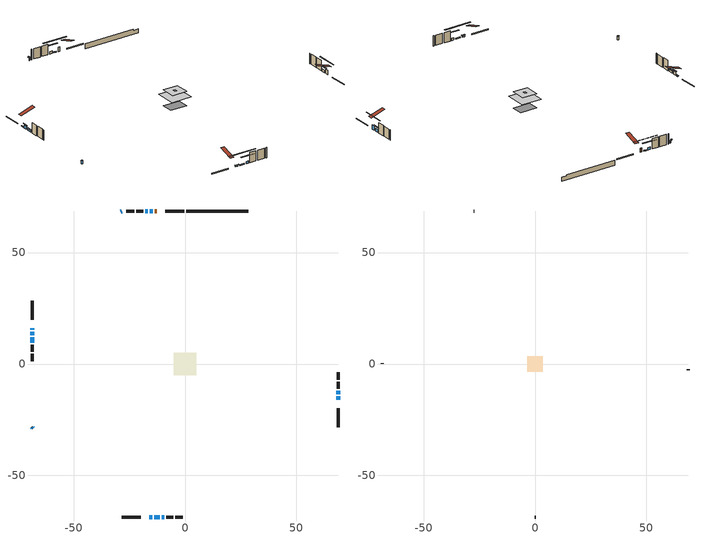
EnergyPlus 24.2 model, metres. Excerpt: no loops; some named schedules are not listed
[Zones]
conditioned space
 floor outside (Floor1 construction): -0.56,-0.56 -0.56,0.56 0.56,0.56 0.56,-0.56 z0.61
 floor adiabatic (AdiabaticFloorConstruction): -5.08,-5.08 -5.08,5.08 5.08,5.08 5.08,-5.08 z3.05
 floor foundation (Slab1 construction): -4.23,-2.72 -4.23,2.72 4.23,2.72 4.23,-2.72 z-1.77
 wall outside (RimJoist1 construction): -0.29,68.66 -8.97,68.66 / -28.44,-68.66 -19.76,-68.66 / -68.66,28.44 -68.66,19.76 / 68.66,-28.44 68.66,-19.76 z0.61:0.91
 wall outside (AdiabaticWallConstruction 1): -12.68,68.66 -13.54,68.66 z0.61:2.64
 wall outside (AdiabaticWallConstruction): -68.66,16.05 -68.66,15.46 z0.61:0.79; -16.05,-68.66 -14.78,-68.66 z0.61:1.27; -14.47,68.66 -15.74,68.66 / -13.85,-68.66 -11.31,-68.66 z0.61:1.09; 68.66,-16.05 68.66,-14.53 z0.61:2.64; -28.44,68.66 -28.8,68.3 / -68.66,-28.44 -68.3,-28.8 z0.61:2.14; -68.66,14.54 -68.66,13.01 z0.61:2.13; -16.67,68.66 -17.89,68.66 / 68.66,-13.6 68.66,-12.07 z0.61:1.83; -10.38,-68.66 -9.36,-68.66 / -68.66,12.09 -68.66,9.65 z0.61:1.63
 wall outside (Wall1 construction): -18.81,68.66 -21.95,68.66 / -8.43,-68.66 -5.3,-68.66 / -68.66,8.72 -68.66,5.59 / 68.66,-11.14 68.66,-8.01 z0.61:5.49
 wall outside (Wall2 construction): -22.87,68.66 -26.26,68.66 / -4.37,-68.66 -0.99,-68.66 / -68.66,4.66 -68.66,1.27 / 68.66,-7.08 68.66,-3.7 z0.61:5.49
 wall foundation (FoundationWall1 construction): 0.64,68.66,-1.77 0.64,68.66,0.61 25.66,68.66,0.61 25.66,68.66,-0.05 28.44,68.66,-0.05 28.44,68.66,-1.77
 window (WindowConstruction 9): -68.66,16.05 -68.66,15.47 z0.61:0.79
 window (WindowConstruction 8): -16.05,-68.66 -14.78,-68.66 z0.61:1.27
 window (WindowConstruction 10): -14.47,68.66 -15.74,68.66 z0.61:1.09
 window (WindowConstruction 11): -13.85,-68.66 -11.31,-68.66 z0.61:1.09
 window (WindowConstruction): 68.66,-16.05 68.66,-14.53 z0.61:2.64
 window (WindowConstruction 1): -28.44,68.66 -28.8,68.3 z0.61:2.13
 window (WindowConstruction 2): -68.66,14.54 -68.66,13.01 z0.61:2.13
 window (WindowConstruction 3): -68.66,-28.44 -68.3,-28.8 z0.61:2.13
 window (WindowConstruction 4): -16.67,68.66 -17.89,68.66 z0.61:1.83
 window (WindowConstruction 5): -10.38,-68.66 -9.36,-68.66 z0.61:1.62
 window (WindowConstruction 6): 68.66,-13.6 68.66,-12.07 z0.61:1.83
 window (WindowConstruction 7): -68.66,12.09 -68.66,9.65 z0.61:1.62
 door (Door): -12.68,68.66 -13.54,68.66 z0.61:2.64
 ceiling adiabatic (AdiabaticFloorConstruction): 5.08,-5.08 5.08,5.08 -5.08,5.08 -5.08,-5.08 z3.05
attic - vented
 floor to conditioned space (Floor2 construction Reversed): -0.56,-0.56 -0.56,0.56 0.56,0.56 0.56,-0.56 z5.49
 floor to conditioned space (Floor3 construction Reversed): -3.57,-3.57 -3.57,3.57 3.57,3.57 3.57,-3.57 z5.49
 wall outside (Wall3 construction): -27.19,68.66 -27.51,68.66 / -0.06,-68.66 0.26,-68.66 / -68.66,0.34 -68.66,0.02 / 68.66,-2.77 68.66,-2.45 z0.61:5.49
 roof outside (Roof1 construction): -11.75,68.66,5.49 -11.75,61.62,7.83 -9.89,61.62,7.83 -9.89,68.66,5.49; -16.98,-68.66,5.49 -16.98,-61.62,7.83 -18.83,-61.62,7.83 -18.83,-68.66,5.49; -68.66,16.98,5.49 -61.62,16.98,7.83 -61.62,18.83,7.83 -68.66,18.83,5.49; 68.66,-16.98,5.49 61.62,-16.98,7.83 61.62,-18.83,7.83 68.66,-18.83,5.49
shading: -68.66,15.17 -68.66,16.35 -69.12,16.35 -69.12,15.17 z1.09; -14.48,-68.66 -16.35,-68.66 -16.35,-69.12 -14.48,-69.12 z1.57; -21.23,68.66 -8.98,68.66 -8.98,69.12 -21.23,69.12 z6.58; -5.82,-68.66 -19.34,-68.66 -19.34,-69.12 -5.82,-69.12 z6.58; 68.66,-10.26 68.66,-20.32 68.96,-20.32 68.96,-10.26 z6.91; -28.91,68.19 -28.33,68.77 -28.77,69.2 -29.34,68.63 z2.28; -68.66,12.4 -68.66,15.15 -68.96,15.15 -68.96,12.4 z2.74; -68.19,-28.91 -68.77,-28.33 -69.2,-28.77 -68.63,-29.34 z2.28; -20.78,68.66 -13.77,68.66 -13.77,69.12 -20.78,69.12 z4.73; -6.47,-68.66 -13.28,-68.66 -13.28,-69.12 -6.47,-69.12 z4.52; 68.66,-10.85 68.66,-14.82 68.96,-14.82 68.96,-10.85 z3.05; -68.66,9.35 -68.66,12.38 -69.12,12.38 -69.12,9.35 z1.92
[Building]
Building 1: Terrain=Suburbs
[Site:Location]
Edmonton Intl AP_AB: Latitude {deg}=53.31; Longitude {deg}=-113.58; Time Zone {hr}=-7; Elevation {m}=723; Keep Site Location Information=Yes
[Site:GroundTemperature:Shallow]
-1.56185, -3.61833, -3.78302, -2.80711, 1.11059, 5.01004, 8.39065, 10.5322, 10.7141, 8.97234, 5.67794, 1.89811
[Site:WaterMainsTemperature]
Calculation Method=Schedule; Temperature Schedule=mains temperature schedule
[Material] Roughness=Rough; Thermal Absorptance=0.9
Name | Thickness {m} | Conductivity {W/m-K} | Density {kg/m3} | Specific Heat {J/kg-K} | Solar Absorptance | Visible Absorptance
asphalt or fiberglass shingles | 0.00635 | 0.162714 | 1121.4 | 1465.45 | 0.4 | 0.4
ceiling loosefill ins | 0.169333 | 0.0480833 | 16.02 | 1046.75 | 0.7 | 0.7
ceiling stud and cavity | 0.1397 | 0.151406 | 65.682 | 1177.47 | 0.7 | 0.7
ceiling stud and cavity 1 | 0.1397 | 0.125732 | 65.682 | 1177.47 | 0.7 | 0.7
concrete 4.0 in. | 0.1016 | 1.803125 | 2242.8 | 837.4 | 0.7 | 0.7
concrete 8.0 in. | 0.2032 | 1.803125 | 2242.8 | 837.4 | 0.7 | 0.7
door material | 0.04445 | 0.053851 | 512.64 | 1214.23 | 0.7 | 0.7
exterior vertical ins | 0.0483764 | 0.029427 | 32.04 | 1214.23 | 0.7 | 0.7
floor covering | 0.0127 | 0.0433444 | 54.468 | 1339.84 | 0.6 | 0.6
floor rigid ins | 0.103632 | 0.029427 | 32.04 | 1214.23 | 0.7 | 0.7
floor rigid ins 1; wall rigid ins 1 | 0.512978 | 0.029427 | 32.04 | 1214.23 | 0.7 | 0.7
floor stud and cavity | 0.1397 | 0.262536 | 92.3553 | 1139.71 | 0.7 | 0.7
floor stud and cavity 1 | 0.1397 | 1.75129 | 37.0049 | 1207.88 | 0.7 | 0.7
furniture material conditioned space 1 | 0.1524 | 0.115458 | 640.8 | 1214.23 | 0.6 | 0.6
gypsum board | 0.0127 | 0.160291 | 801 | 837.4 | 0.6 | 0.6
gypsum board 1 | 0.0127 | 0.160291 | 801 | 837.4 | 0.7 | 0.7
osb sheathing 0.5 in. | 0.0127 | 0.115458 | 512.64 | 1214.23 | 0.7 | 0.7
osb sheathing 0.75 in. | 0.01905 | 0.115458 | 512.64 | 1214.23 | 0.7 | 0.7
osb sheathing 2.0 in. | 0.0508 | 0.115458 | 512.64 | 1214.23 | 0.7 | 0.7
rim joist stud and cavity | 0.0508 | 0.029095 | 125.044 | 1163.47 | 0.6 | 0.6
wall rigid ins | 0.051816 | 0.029427 | 32.04 | 1214.23 | 0.7 | 0.7
wall stud and cavity | 0.1397 | 0.238976 | 139.0536 | 1170.24 | 0.7 | 0.7
wall stud and cavity 1 | 0.1397 | 0.236836 | 139.0536 | 1170.24 | 0.7 | 0.7
wall stud and cavity 2 | 0.0889 | 6.1454 | 50.32683 | 1063.81 | 0.6 | 0.6
wall stud and cavity 3 | 0.0889 | 0.380278 | 52.3479 | 1209.89 | 0.7 | 0.7
wall stud and cavity 4 | 0.0889 | 0.391764 | 83.0341 | 1211.67 | 0.7 | 0.7
wood siding | 0.0254 | 0.102417 | 544.68 | 1172.36 | 0.4 | 0.4
wood siding 1 | 0.00254 | 0.102417 | 544.68 | 1172.36 | 0.4 | 0.4
wood siding 2; wood siding 3; wood siding 4 | 0.0254 | 0.102417 | 544.68 | 1172.36 | 0.7 | 0.7
[WindowMaterial:SimpleGlazingSystem]
Name | U-Factor {W/m2-K} | Solar Heat Gain Coefficient
WindowMaterial | 1.825477 | 0.38
WindowMaterial 1 | 1.71987 | 0.4
WindowMaterial 2 | 1.57905 | 0.45
WindowMaterial 3 | 1.82491 | 0.37
WindowMaterial 4 | 1.89305 | 0.35
WindowMaterial 5 | 1.77949 | 0.39
WindowMaterial 6 | 1.84989 | 0.37
WindowMaterial 7 | 1.68296 | 0.42
WindowMaterial 8 | 2.648787 | 0.37
WindowMaterial 9 | 5.31574 | 0.62
[Construction]
AdiabaticFloorConstruction: floor stud and cavity 1, floor rigid ins 1, osb sheathing 0.75 in., floor covering
AdiabaticWallConstruction: wood siding 3, wall rigid ins 1, wall stud and cavity 3, gypsum board
AdiabaticWallConstruction 1: wood siding 4, wall rigid ins 1, wall stud and cavity 3, gypsum board
Door: door material
Floor1 construction: floor stud and cavity, floor rigid ins, osb sheathing 0.75 in., floor covering
Floor2 construction Reversed: gypsum board, ceiling stud and cavity, ceiling loosefill ins
Floor3 construction Reversed: gypsum board, ceiling stud and cavity 1, ceiling loosefill ins
FoundationWall1 construction: concrete 8.0 in., gypsum board 1
furniture construction conditioned space 1: furniture material conditioned space 1
PartitionWallConstruction: gypsum board, wall stud and cavity 4, gypsum board
RimJoist1 construction: wood siding 2, osb sheathing 2.0 in., rim joist stud and cavity
Roof1 construction: asphalt or fiberglass shingles
Slab1 construction: concrete 4.0 in.
Wall1 construction: wood siding, wall rigid ins, osb sheathing 0.5 in., wall stud and cavity, gypsum board
Wall2 construction: wood siding, wall rigid ins, osb sheathing 0.5 in., wall stud and cavity 1, gypsum board
Wall3 construction: wood siding 1, wall stud and cavity 2
WindowConstruction: WindowMaterial
WindowConstruction 1; WindowConstruction 3: WindowMaterial 1
WindowConstruction 10; WindowConstruction 11: WindowMaterial 9
WindowConstruction 2: WindowMaterial 2
WindowConstruction 4: WindowMaterial 3
WindowConstruction 5: WindowMaterial 4
WindowConstruction 6: WindowMaterial 5
WindowConstruction 7: WindowMaterial 6
WindowConstruction 8: WindowMaterial 7
WindowConstruction 9: WindowMaterial 8
[Zone] Multiplier=1; Part of Total Floor Area=Yes
Name | Volume {m3}
attic - vented | 19.8715
conditioned space | 378.9
[Space]
Name | Zone | Volume {m3}
attic - vented 1 | attic - vented | 19.8715
conditioned space 1 | conditioned space | 378.9
[ZoneInfiltration:EffectiveLeakageArea]
infil attic - vented 1: Zone or Space=attic - vented 1; Schedule=Always On Discrete; Effective Air Leakage Area {cm2}=1815.3; Stack Coefficient=0.000502225; Wind Coefficient=1.51415e-05
[ZoneMixing]
whole house fan mix: Zone or Space=attic - vented; Schedule=Always On Continuous; Design Flow Rate Calculation Method=Flow/Zone; Design Flow Rate {m3/s}=0; Source Zone or Space=conditioned space
[SurfaceProperty:ExposedFoundationPerimeter]
Slab1: Exposed Perimeter Calculation Method=TotalExposedPerimeter; Total Exposed Perimeter {m}=27.8
[InternalMass] Zone or ZoneList=conditioned space; Space or SpaceList=conditioned space 1
Name | Construction | Surface Area {m2}
furniture mass conditioned space 1 | furniture construction conditioned space 1 | 60.1367
partition wall mass | PartitionWallConstruction | 150.342
[Lights]
interior lighting: Zone or ZoneList or Space or SpaceList=conditioned space 1; Schedule=interior lighting schedule; Design Level Calculation Method=LightingLevel; Lighting Level {W}=343.2; Return Air Fraction=0; Fraction Radiant=0.6; Fraction Visible=0.2; Fraction Replaceable=1
[People]
occupants: Zone or ZoneList or Space or SpaceList=conditioned space 1; Number of People Schedule=occupants schedule; Number of People Calculation Method=People; Number of People=3; Fraction Radiant=0.314171; Sensible Heat Fraction=0.56303; Activity Level Schedule=occupants activity schedule; Carbon Dioxide Generation Rate {m3/s-W}=0; Enable ASHRAE 55 Comfort Warnings=No; Mean Radiant Temperature Calculation Type=EnclosureAveraged
[ElectricEquipment] Zone or ZoneList or Space or SpaceList=conditioned space 1; Design Level Calculation Method=EquipmentLevel
Name | Schedule | Design Level {W} | Fraction Latent | Fraction Radiant | Fraction Lost
clothes dryer | clothes dryer schedule | 140.772 | 0.015 | 0.081 | 0.85
clothes washer | clothes washer schedule | 32.1985 | 0.03 | 0.162 | 0.7
cooking range | cooking range schedule | 215.147 | 0.08 | 0.432 | 0.2
dishwasher | dishwasher schedule | 66.8632 | 0.3 | 0.18 | 0.4
fridge | fridge schedule | 72.9452 | 0 | 0.6 | 0
mech vent bath fan 0 | mech vent bath fan 0 schedule | 25.1 | 0 | 0 | 1
mech vent bath fan 1 | mech vent bath fan 1 schedule | 25.1 | 0 | 0 | 1
mech vent bath fan 2 | mech vent bath fan 2 schedule | 25.1 | 0 | 0 | 1
mech vent house fan | mech vent house fan schedule | 0 | 0 | 0 | 1
mech vent house fan cfis | mech vent house fan cfis schedule | 0 | 0 | 0 | 0
mech vent range fan 0 | mech vent range fan 0 schedule | 57 | 0 | 0 | 1
misc plug loads | misc plug loads schedule | 494.7 | 0.045 | 0.513 | 0.1
whole house fan | Always On Discrete | 0 | 0 | 0 | 1
[OtherEquipment] Zone or ZoneList or Space or SpaceList=conditioned space 1; Design Level Calculation Method=EquipmentLevel
Name | Fuel Type | Schedule | Design Level {W} | Fraction Latent | Fraction Radiant | Fraction Lost
clothes dryer 1 | Electricity | clothes dryer schedule | 0 | 0.015 | 0.081 | 0.85
cooking range 1 | Electricity | cooking range schedule | 0 | 0.08 | 0.432 | 0.2
general water use latent | None | general water use schedule | 62.594 | 1 | 0 | 0
general water use sensible | None | general water use schedule | -61.6891 | 0 | 0.6 | 0
mech vent house fan latent load | None | Always On Discrete | 0 | 1 | 0 | 0
mech vent house fan sensible load | None | Always On Discrete | 0 | 0 | 0 | 0
water heater energy adjustment1 | NaturalGas | Always On Discrete | 0.01 | 0 | 0 | 1
[ZoneInfiltration:DesignFlowRate] Zone or ZoneList or Space or SpaceList=conditioned space 1; Schedule=Always On Discrete; Design Flow Rate Calculation Method=Flow/Zone; Design Flow Rate {m3/s}=0
infil flow; natural vent flow; whole house fan flow
[AvailabilityManager:Scheduled]
furnace airloop Availability Manager: Schedule=Always On Discrete
[Foundation:Kiva]
Foundation Kiva 1: Initial Indoor Air Temperature {C}=18; Wall Height Above Grade {m}=0.609996; Wall Depth Below Slab {m}=0.2032; Custom Block Material Name 1=exterior vertical ins; Custom Block Depth 1 {m}=2.38; Custom Block X Position 1 {m}=0.2159; Custom Block Z Position 1 {m}=0
[Foundation:Kiva:Settings]
Soil Conductivity {W/m-K}=0.849921; Soil Density {kg/m3}=1842.3; Soil Specific Heat {J/kg-K}=418.7; Ground Solar Absorptivity=0.9; Ground Thermal Absorptivity=0.9; Ground Surface Roughness {m}=0.03; Far-Field Width {m}=40; Deep-Ground Boundary Condition=ZeroFlux; Deep-Ground Depth {m}=40; Minimum Cell Dimension {m}=0.2; Maximum Cell Growth Coefficient=3; Simulation Timestep=Timestep
[Exterior:Lights]
exterior lighting: Schedule=exterior lighting schedule; Design Level {W}=75.6
[EnergyManagementSystem:GlobalVariable]
furnace_airloop_Fan_RTF
infil_program_Qfan
infil_program_Qinf
natural_vent_program_Qnv
natural_vent_program_Qwhf
[EnergyManagementSystem:Sensor]
Name | Output:Variable or Output:Meter Index Key | Output:Variable or Output:Meter
airflow_gain | infil flow | Infiltration Sensible Heat Gain Energy
airflow_gain_1 | natural vent flow | Infiltration Sensible Heat Gain Energy
airflow_gain_2 | whole house fan flow | Infiltration Sensible Heat Gain Energy
airflow_loss | infil flow | Infiltration Sensible Heat Loss Energy
airflow_loss_1 | natural vent flow | Infiltration Sensible Heat Loss Energy
airflow_loss_2 | whole house fan flow | Infiltration Sensible Heat Loss Energy
clg_load_cond |  | Cooling:EnergyTransfer:Zone:CONDITIONED SPACE
clg_sp_s; clg_sp_s_1 | cooling setpoint | Schedule Value
clothes_dryer_exhaust_0_sch_s | clothes dryer exhaust 0 schedule | Schedule Value
cool_season | cooling season schedule | Schedule Value
htg_load_cond |  | Heating:EnergyTransfer:Zone:CONDITIONED SPACE
htg_sp_s; htg_sp_s_1 | heating setpoint | Schedule Value
ig_ee_conv | clothes dryer | Electric Equipment Convective Heating Energy
ig_ee_conv_2 | cooking range | Electric Equipment Convective Heating Energy
ig_ee_conv_4 | fridge | Electric Equipment Convective Heating Energy
ig_ee_conv_5 | misc plug loads | Electric Equipment Convective Heating Energy
ig_ee_conv_6 | whole house fan | Electric Equipment Convective Heating Energy
ig_ee_rad | clothes dryer | Electric Equipment Radiant Heating Energy
ig_ee_rad_2 | cooking range | Electric Equipment Radiant Heating Energy
ig_ee_rad_4 | fridge | Electric Equipment Radiant Heating Energy
ig_ee_rad_5 | misc plug loads | Electric Equipment Radiant Heating Energy
ig_ee_rad_6 | whole house fan | Electric Equipment Radiant Heating Energy
ig_lgt_conv | interior lighting | Lights Convective Heating Energy
ig_lgt_rad | interior lighting | Lights Radiant Heating Energy
ig_lgt_vis | interior lighting | Lights Visible Radiation Heating Energy
ig_oe_conv | clothes dryer 1 | Other Equipment Convective Heating Energy
ig_oe_conv_1 | cooking range 1 | Other Equipment Convective Heating Energy
ig_oe_conv_2 | general water use latent | Other Equipment Convective Heating Energy
ig_oe_conv_3 | general water use sensible | Other Equipment Convective Heating Energy
ig_oe_conv_4 | water heater energy adjustment1 | Other Equipment Convective Heating Energy
ig_oe_rad | clothes dryer 1 | Other Equipment Radiant Heating Energy
ig_oe_rad_1 | cooking range 1 | Other Equipment Radiant Heating Energy
ig_oe_rad_2 | general water use latent | Other Equipment Radiant Heating Energy
ig_oe_rad_3 | general water use sensible | Other Equipment Radiant Heating Energy
ig_oe_rad_4 | water heater energy adjustment1 | Other Equipment Radiant Heating Energy
ig_ppl_conv | occupants | People Convective Heating Energy
ig_ppl_rad | occupants | People Radiant Heating Energy
im_conv | furniture mass conditioned space 1 | Surface Inside Face Convection Heat Gain Energy
im_conv_1 | partition wall mass | Surface Inside Face Convection Heat Gain Energy
im_ig | furniture mass conditioned space 1 | Surface Inside Face Internal Gains Radiation Heat Gain Energy
im_ig_1 | partition wall mass | Surface Inside Face Internal Gains Radiation Heat Gain Energy
im_lgt | furniture mass conditioned space 1 | Surface Inside Face Lights Radiation Heat Gain Energy
im_lgt_1 | partition wall mass | Surface Inside Face Lights Radiation Heat Gain Energy
im_sol | furniture mass conditioned space 1 | Surface Inside Face Solar Radiation Heat Gain Energy
im_sol_1 | partition wall mass | Surface Inside Face Solar Radiation Heat Gain Energy
im_surf | furniture mass conditioned space 1 | Surface Inside Face Net Surface Thermal Radiation Heat Gain Energy
im_surf_1 | partition wall mass | Surface Inside Face Net Surface Thermal Radiation Heat Gain Energy
mech_vent_bath_fan_0_sch_s | mech vent bath fan 0 schedule | Schedule Value
mech_vent_bath_fan_1_sch_s | mech vent bath fan 1 schedule | Schedule Value
mech_vent_bath_fan_2_sch_s | mech vent bath fan 2 schedule | Schedule Value
mech_vent_range_fan_0_sch_s | mech vent range fan 0 schedule | Schedule Value
mv_conv | mech vent bath fan 0 | Electric Equipment Convective Heating Energy
mv_conv_1 | mech vent bath fan 1 | Electric Equipment Convective Heating Energy
mv_conv_2 | mech vent bath fan 2 | Electric Equipment Convective Heating Energy
mv_conv_3 | mech vent house fan | Electric Equipment Convective Heating Energy
mv_conv_4 | mech vent house fan cfis | Electric Equipment Convective Heating Energy
mv_conv_5 | mech vent range fan 0 | Electric Equipment Convective Heating Energy
mv_conv_6 | mech vent house fan latent load | Other Equipment Convective Heating Energy
mv_conv_7 | mech vent house fan sensible load | Other Equipment Convective Heating Energy
mv_rad | mech vent bath fan 0 | Electric Equipment Radiant Heating Energy
mv_rad_1 | mech vent bath fan 1 | Electric Equipment Radiant Heating Energy
mv_rad_2 | mech vent bath fan 2 | Electric Equipment Radiant Heating Energy
mv_rad_3 | mech vent house fan | Electric Equipment Radiant Heating Energy
mv_rad_4 | mech vent house fan cfis | Electric Equipment Radiant Heating Energy
mv_rad_5 | mech vent range fan 0 | Electric Equipment Radiant Heating Energy
mv_rad_6 | mech vent house fan latent load | Other Equipment Radiant Heating Energy
mv_rad_7 | mech vent house fan sensible load | Other Equipment Radiant Heating Energy
natural_vent_s | natural vent schedule | Schedule Value
out_pb_s |  | Site Outdoor Air Barometric Pressure
out_wt_s |  | Site Outdoor Air Humidity Ratio
site_vw_s |  | Site Wind Speed
ss_back_out | Window1 | Surface Window Shortwave from Zone Back Out Window Heat Transfer Rate
ss_back_out_1 | Window11 | Surface Window Shortwave from Zone Back Out Window Heat Transfer Rate
ss_back_out_10 | Window8 | Surface Window Shortwave from Zone Back Out Window Heat Transfer Rate
ss_back_out_11 | Window9 | Surface Window Shortwave from Zone Back Out Window Heat Transfer Rate
ss_back_out_2 | Window12 | Surface Window Shortwave from Zone Back Out Window Heat Transfer Rate
ss_back_out_3 | Window13 | Surface Window Shortwave from Zone Back Out Window Heat Transfer Rate
ss_back_out_4 | Window2 | Surface Window Shortwave from Zone Back Out Window Heat Transfer Rate
ss_back_out_5 | Window3 | Surface Window Shortwave from Zone Back Out Window Heat Transfer Rate
ss_back_out_6 | Window4 | Surface Window Shortwave from Zone Back Out Window Heat Transfer Rate
ss_back_out_7 | Window5 | Surface Window Shortwave from Zone Back Out Window Heat Transfer Rate
ss_back_out_8 | Window6 | Surface Window Shortwave from Zone Back Out Window Heat Transfer Rate
ss_back_out_9 | Window7 | Surface Window Shortwave from Zone Back Out Window Heat Transfer Rate
ss_conv | Door1 | Surface Inside Face Convection Heat Gain Energy
ss_conv_1 | Window1 | Surface Inside Face Convection Heat Gain Energy
ss_conv_10 | Window7 | Surface Inside Face Convection Heat Gain Energy
ss_conv_11 | Window8 | Surface Inside Face Convection Heat Gain Energy
ss_conv_12 | Window9 | Surface Inside Face Convection Heat Gain Energy
ss_conv_2 | Window11 | Surface Inside Face Convection Heat Gain Energy
ss_conv_3 | Window12 | Surface Inside Face Convection Heat Gain Energy
ss_conv_4 | Window13 | Surface Inside Face Convection Heat Gain Energy
ss_conv_5 | Window2 | Surface Inside Face Convection Heat Gain Energy
ss_conv_6 | Window3 | Surface Inside Face Convection Heat Gain Energy
ss_conv_7 | Window4 | Surface Inside Face Convection Heat Gain Energy
ss_conv_8 | Window5 | Surface Inside Face Convection Heat Gain Energy
ss_conv_9 | Window6 | Surface Inside Face Convection Heat Gain Energy
ss_ig | Door1 | Surface Inside Face Internal Gains Radiation Heat Gain Energy
ss_ig_1 | Window1 | Surface Inside Face Internal Gains Radiation Heat Gain Energy
ss_ig_10 | Window7 | Surface Inside Face Internal Gains Radiation Heat Gain Energy
ss_ig_11 | Window8 | Surface Inside Face Internal Gains Radiation Heat Gain Energy
ss_ig_12 | Window9 | Surface Inside Face Internal Gains Radiation Heat Gain Energy
ss_ig_2 | Window11 | Surface Inside Face Internal Gains Radiation Heat Gain Energy
ss_ig_3 | Window12 | Surface Inside Face Internal Gains Radiation Heat Gain Energy
ss_ig_4 | Window13 | Surface Inside Face Internal Gains Radiation Heat Gain Energy
ss_ig_5 | Window2 | Surface Inside Face Internal Gains Radiation Heat Gain Energy
ss_ig_6 | Window3 | Surface Inside Face Internal Gains Radiation Heat Gain Energy
ss_ig_7 | Window4 | Surface Inside Face Internal Gains Radiation Heat Gain Energy
ss_ig_8 | Window5 | Surface Inside Face Internal Gains Radiation Heat Gain Energy
ss_ig_9 | Window6 | Surface Inside Face Internal Gains Radiation Heat Gain Energy
ss_lgt | Door1 | Surface Inside Face Lights Radiation Heat Gain Energy
ss_sol | Door1 | Surface Inside Face Solar Radiation Heat Gain Energy
ss_surf | Door1 | Surface Inside Face Net Surface Thermal Radiation Heat Gain Energy
ss_surf_1 | Window1 | Surface Inside Face Net Surface Thermal Radiation Heat Gain Energy
ss_surf_10 | Window7 | Surface Inside Face Net Surface Thermal Radiation Heat Gain Energy
ss_surf_11 | Window8 | Surface Inside Face Net Surface Thermal Radiation Heat Gain Energy
ss_surf_12 | Window9 | Surface Inside Face Net Surface Thermal Radiation Heat Gain Energy
ss_surf_2 | Window11 | Surface Inside Face Net Surface Thermal Radiation Heat Gain Energy
ss_surf_3 | Window12 | Surface Inside Face Net Surface Thermal Radiation Heat Gain Energy
ss_surf_4 | Window13 | Surface Inside Face Net Surface Thermal Radiation Heat Gain Energy
ss_surf_5 | Window2 | Surface Inside Face Net Surface Thermal Radiation Heat Gain Energy
ss_surf_6 | Window3 | Surface Inside Face Net Surface Thermal Radiation Heat Gain Energy
ss_surf_7 | Window4 | Surface Inside Face Net Surface Thermal Radiation Heat Gain Energy
ss_surf_8 | Window5 | Surface Inside Face Net Surface Thermal Radiation Heat Gain Energy
ss_surf_9 | Window6 | Surface Inside Face Net Surface Thermal Radiation Heat Gain Energy
ss_trans_in | Window1 | Surface Window Transmitted Solar Radiation Rate
ss_trans_in_1 | Window11 | Surface Window Transmitted Solar Radiation Rate
ss_trans_in_10 | Window8 | Surface Window Transmitted Solar Radiation Rate
ss_trans_in_11 | Window9 | Surface Window Transmitted Solar Radiation Rate
ss_trans_in_2 | Window12 | Surface Window Transmitted Solar Radiation Rate
ss_trans_in_3 | Window13 | Surface Window Transmitted Solar Radiation Rate
ss_trans_in_4 | Window2 | Surface Window Transmitted Solar Radiation Rate
ss_trans_in_5 | Window3 | Surface Window Transmitted Solar Radiation Rate
ss_trans_in_6 | Window4 | Surface Window Transmitted Solar Radiation Rate
ss_trans_in_7 | Window5 | Surface Window Transmitted Solar Radiation Rate
ss_trans_in_8 | Window6 | Surface Window Transmitted Solar Radiation Rate
ss_trans_in_9 | Window7 | Surface Window Transmitted Solar Radiation Rate
ss_trans_out | Window1 | Surface Inside Face Initial Transmitted Diffuse Transmitted Out Window Solar Radiation Rate
ss_trans_out_1 | Window11 | Surface Inside Face Initial Transmitted Diffuse Transmitted Out Window Solar Radiation Rate
ss_trans_out_10 | Window8 | Surface Inside Face Initial Transmitted Diffuse Transmitted Out Window Solar Radiation Rate
ss_trans_out_11 | Window9 | Surface Inside Face Initial Transmitted Diffuse Transmitted Out Window Solar Radiation Rate
ss_trans_out_2 | Window12 | Surface Inside Face Initial Transmitted Diffuse Transmitted Out Window Solar Radiation Rate
